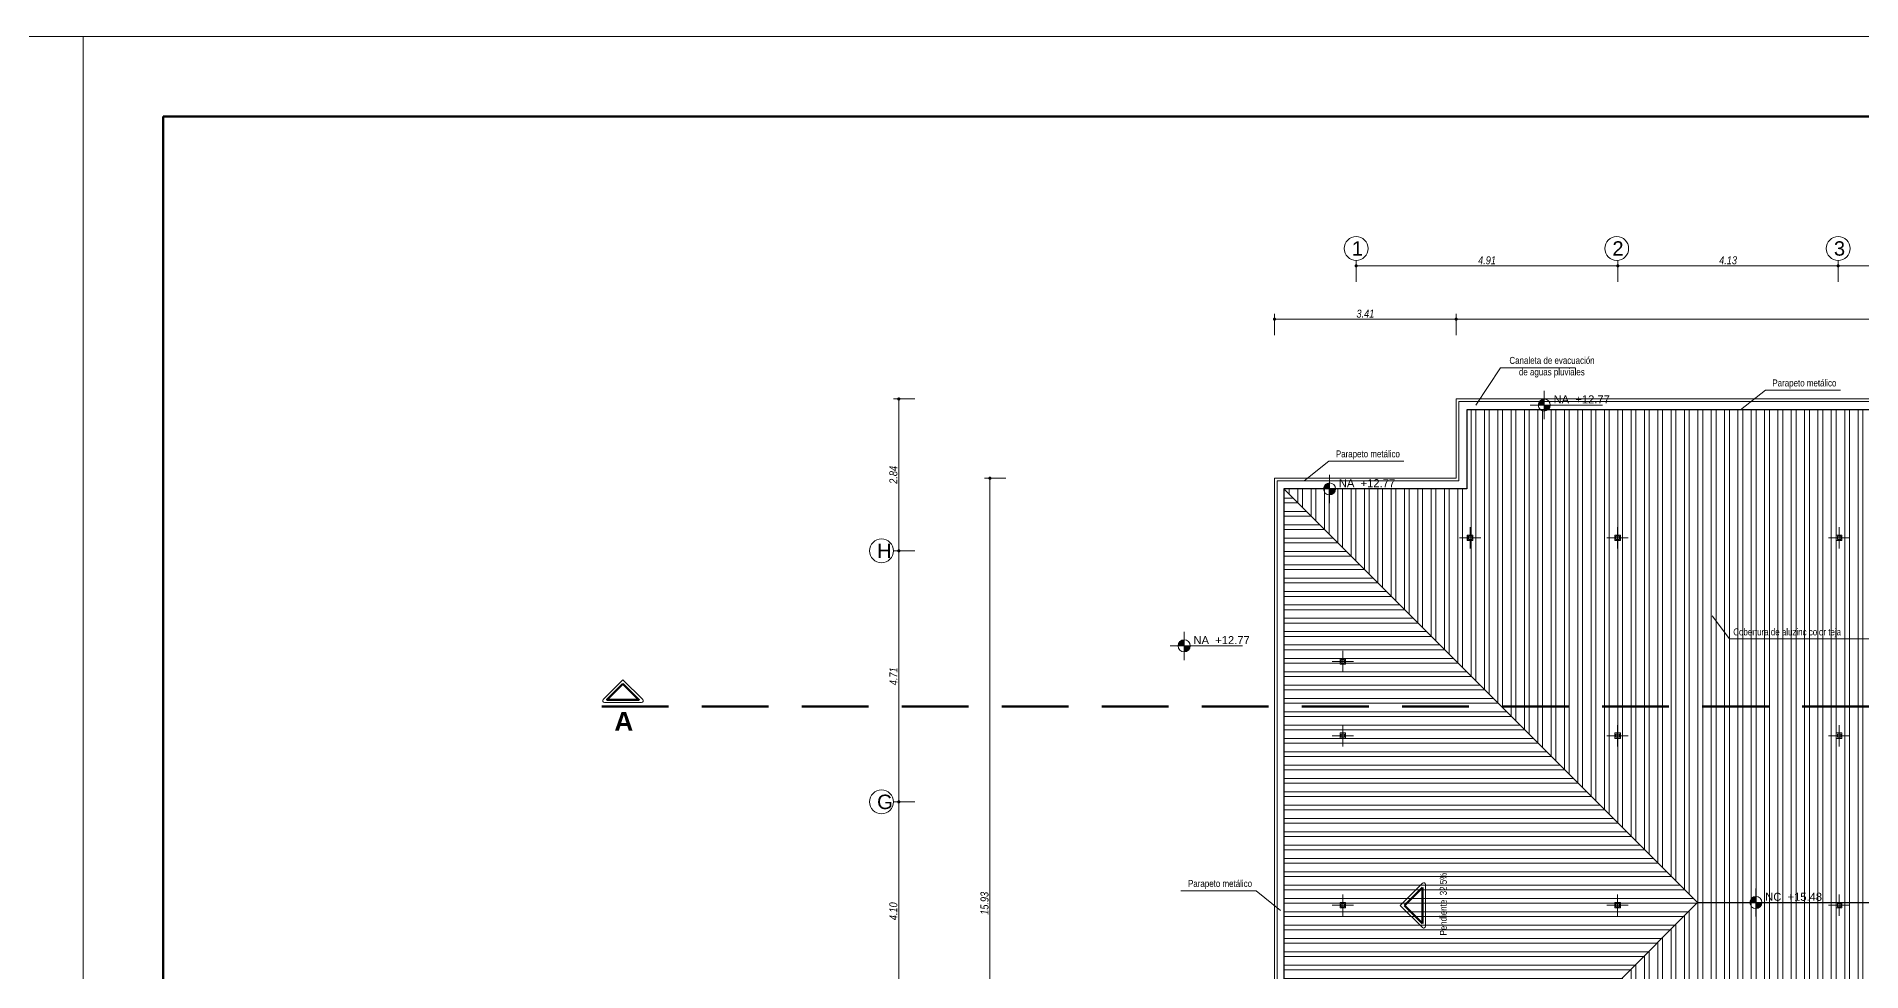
# Model space of a CAD drawing. Header units: inches. Extents: x 140 to 978, y -82 to 38.
# Drawn here: x 900.52 to 934.73, y 14.13 to 31.65 of the extents above; entities that cross this region are included whole.
import ezdxf

# ---------------------------------------------------------------- set-up
doc = ezdxf.new("R2010")
doc.units = ezdxf.units.IN
doc.header["$MEASUREMENT"] = 0
doc.linetypes.add('DASHED', pattern=[0.75, 0.5, -0.25])
doc.linetypes.add('DASHED2', pattern=[0.375, 0.25, -0.125])
doc.layers.get('0').update_dxf_attribs({"lineweight": 0})
for name, color, linetype, lineweight in [('UNSAAC CUBIERTAS', 22, 'Continuous', 0), ('UNSAAC- ROTULO', 7, 'Continuous', 60), ('UNSAAC-COLUMNA', 24, 'Continuous', 0), ('UNSAAC-CORTE ESTRUCTURA', 7, 'Continuous', 70), ('UNSAAC-COTA', 48, 'Continuous', 0), ('UNSAAC-FACHADA(2DO PLANO)', 7, 'Continuous', 30), ('UNSAAC-LINEA DE CORTE', 7, 'Continuous', 70), ('UNSAAC-LLAMADOS', 88, 'Continuous', 0), ('UNSAAC-PROYECCIONES', 38, 'DASHED2', 0), ('UNSAAC-TEXTOS', 250, 'Continuous', 0), ('UNSAAC-TEXTURAS', 250, 'Continuous', 0)]:
    doc.layers.add(name, color=color, linetype=linetype, lineweight=lineweight)
doc.styles.add('5mm', font='GOTHIC.TTF', dxfattribs={"height": 5})
doc.styles.add('narrow', font='')
doc.styles.get("Standard").update_dxf_attribs({"font": 'arial.ttf'})
doc.styles.get('narrow').set_extended_font_data('Arial Narrow', italic=True)
doc.dimstyles.new('1EN75', dxfattribs={"dimtxt": 0.15, "dimasz": 0.06, "dimexe": 0.1, "dimexo": 0.15, "dimgap": 0.025, "dimtad": 1, "dimzin": 1, "dimdsep": 46, "dimtxsty": 'narrow', "dimblk": 'DOT', "dimcen": 0.1, "dimclrd": 256, "dimclre": 256, "dimclrt": 256, "dimaunit": 1, "dimadec": 3, "dimazin": 0, "dimtfac": 1, "dimtmove": 2, "dimatfit": 3, "dimldrblk": 'ARCHTICK', "dimfxl": 0.3, "dimfxlon": 1, "dimtolj": 1, "dimtzin": 0, "dimlwd": 0, "dimlwe": 0, "dimarcsym": 0})

# ---------------------------------------------------------------- blocks, each defined once
blk = doc.blocks.new('A$C32746A9C')
at = {"layer": 'UNSAAC-PROYECCIONES'}
for points in [[(-28.12, 2.163), (-28.018, 2.163), (-28.018, 2.062), (-28.12, 2.062)], [(-25.354, 2.163), (-25.252, 2.163), (-25.252, 2.062), (-25.354, 2.062)], [(-21.204, 2.062), (-21.102, 2.062), (-21.102, 2.163), (-21.204, 2.163)], [(-30.503, -0.158), (-30.401, -0.158), (-30.401, -0.26), (-30.503, -0.26)], [(-30.503, -1.546), (-30.401, -1.546), (-30.401, -1.647), (-30.503, -1.647)], [(-25.354, -1.546), (-25.252, -1.546), (-25.252, -1.647), (-25.354, -1.647)], [(-21.204, -1.546), (-21.102, -1.546), (-21.102, -1.647), (-21.204, -1.647)], [(-30.503, -4.723), (-30.401, -4.723), (-30.401, -4.824), (-30.503, -4.824)], [(-25.354, -4.723), (-25.252, -4.723), (-25.252, -4.824), (-25.354, -4.824)], [(-21.204, -4.723), (-21.102, -4.723), (-21.102, -4.824), (-21.204, -4.824)]]:
    blk.add_lwpolyline(points, close=True, dxfattribs=at)
blk = doc.blocks.new('_Dot')
at = {"color": 0, "linetype": 'ByBlock', "lineweight": -2}
blk.add_line((-0.5, 0), (-1, 0), dxfattribs=at)
at = {"color": 0, "linetype": 'ByBlock', "const_width": 0.5}
blk.add_lwpolyline([(-0.25, 0, 1), (0.25, 0, 1)], format="xyb", close=True, dxfattribs=at)
blk = doc.blocks.new('*D650')
at = {"layer": 'Defpoints', "color": 0, "transparency": 16777216}
for p in [(930.161, 27.355), (930.161, 24.425), (925.255, 19.47)]:
    blk.add_point(p, dxfattribs=at)
at = {"layer": 'UNSAAC-COTA', "lineweight": 0, "transparency": 16777216}
for p, q in [((925.255, 27.055), (925.255, 27.455)), ((930.161, 27.055), (930.161, 27.455)), ((925.315, 27.355), (930.101, 27.355))]:
    blk.add_line(p, q, dxfattribs=at)
at = {"layer": 'UNSAAC-COTA', "lineweight": 0, "transparency": 16777216, "xscale": 0.06, "yscale": 0.06, "zscale": 0.06, "rotation": 180}
blk.add_blockref('_Dot', (925.255, 27.355), dxfattribs=at)
at = {"layer": 'UNSAAC-COTA', "lineweight": 0, "transparency": 16777216, "xscale": 0.06, "yscale": 0.06, "zscale": 0.06}
blk.add_blockref('_Dot', (930.161, 27.355), dxfattribs=at)
at = {"layer": 'UNSAAC-COTA', "transparency": 16777216, "insert": (927.708, 27.457), "char_height": 0.15, "attachment_point": 5, "style": 'narrow'}
blk.add_mtext('\\A1;4.91', dxfattribs=at)
blk = doc.blocks.new('_ArchTick')
at = {"layer": 'UNSAAC-FACHADA(2DO PLANO)', "color": 0, "const_width": 0.15}
blk.add_lwpolyline([(-0.5, -0.5), (0.5, 0.5)], dxfattribs=at)
blk = doc.blocks.new('*D651')
at = {"layer": 'Defpoints', "color": 0, "transparency": 16777216}
for p in [(934.291, 27.355), (930.161, 24.425), (934.291, 24.425)]:
    blk.add_point(p, dxfattribs=at)
at = {"layer": 'UNSAAC-COTA', "lineweight": 0, "transparency": 16777216}
for p, q in [((930.161, 27.055), (930.161, 27.455)), ((934.291, 27.055), (934.291, 27.455)), ((930.221, 27.355), (934.231, 27.355))]:
    blk.add_line(p, q, dxfattribs=at)
at = {"layer": 'UNSAAC-COTA', "lineweight": 0, "transparency": 16777216, "xscale": 0.06, "yscale": 0.06, "zscale": 0.06, "rotation": 180}
blk.add_blockref('_Dot', (930.161, 27.355), dxfattribs=at)
at = {"layer": 'UNSAAC-COTA', "lineweight": 0, "transparency": 16777216, "xscale": 0.06, "yscale": 0.06, "zscale": 0.06}
blk.add_blockref('_Dot', (934.291, 27.355), dxfattribs=at)
at = {"layer": 'UNSAAC-COTA', "transparency": 16777216, "insert": (932.226, 27.457), "char_height": 0.15, "attachment_point": 5, "style": 'narrow'}
blk.add_mtext('\\A1;4.13', dxfattribs=at)
blk = doc.blocks.new('*D652')
at = {"layer": 'Defpoints', "color": 0, "transparency": 16777216}
for p in [(939.881, 27.355), (934.291, 24.425), (939.881, 24.425)]:
    blk.add_point(p, dxfattribs=at)
at = {"layer": 'UNSAAC-COTA', "lineweight": 0, "transparency": 16777216}
for p, q in [((934.291, 27.055), (934.291, 27.455)), ((939.881, 27.055), (939.881, 27.455)), ((934.351, 27.355), (939.821, 27.355))]:
    blk.add_line(p, q, dxfattribs=at)
at = {"layer": 'UNSAAC-COTA', "lineweight": 0, "transparency": 16777216, "xscale": 0.06, "yscale": 0.06, "zscale": 0.06, "rotation": 180}
blk.add_blockref('_Dot', (934.291, 27.355), dxfattribs=at)
at = {"layer": 'UNSAAC-COTA', "lineweight": 0, "transparency": 16777216, "xscale": 0.06, "yscale": 0.06, "zscale": 0.06}
blk.add_blockref('_Dot', (939.881, 27.355), dxfattribs=at)
at = {"layer": 'UNSAAC-COTA', "transparency": 16777216, "insert": (937.086, 27.457), "char_height": 0.15, "attachment_point": 5, "style": 'narrow'}
blk.add_mtext('\\A1;5.59', dxfattribs=at)
blk = doc.blocks.new('*D662')
at = {"layer": 'Defpoints', "color": 0, "transparency": 16777216}
for p in [(916.683, 17.31), (921.622, 17.31), (921.622, 13.212)]:
    blk.add_point(p, dxfattribs=at)
at = {"layer": 'UNSAAC-COTA', "lineweight": 0, "transparency": 16777216}
for p, q in [((916.983, 17.31), (916.583, 17.31)), ((916.683, 13.272), (916.683, 17.25)), ((916.983, 13.212), (916.583, 13.212))]:
    blk.add_line(p, q, dxfattribs=at)
at = {"layer": 'UNSAAC-COTA', "lineweight": 0, "transparency": 16777216, "xscale": 0.06, "yscale": 0.06, "zscale": 0.06}
for p, rotation in [((916.683, 17.31), 90), ((916.683, 13.212), 270)]:
    blk.add_blockref('_Dot', p, dxfattribs=dict(at, rotation=rotation))
at = {"layer": 'UNSAAC-COTA', "transparency": 16777216, "insert": (916.581, 15.261), "char_height": 0.15, "attachment_point": 5, "rotation": 90, "style": 'narrow'}
blk.add_mtext('\\A1;4.10', dxfattribs=at)
blk = doc.blocks.new('*D663')
at = {"layer": 'Defpoints', "color": 0, "transparency": 16777216}
for p in [(916.683, 22.015), (926.768, 22.015), (921.622, 17.31)]:
    blk.add_point(p, dxfattribs=at)
at = {"layer": 'UNSAAC-COTA', "lineweight": 0, "transparency": 16777216}
for p, q in [((916.983, 22.015), (916.583, 22.015)), ((916.683, 17.37), (916.683, 21.955)), ((916.983, 17.31), (916.583, 17.31))]:
    blk.add_line(p, q, dxfattribs=at)
at = {"layer": 'UNSAAC-COTA', "lineweight": 0, "transparency": 16777216, "xscale": 0.06, "yscale": 0.06, "zscale": 0.06}
for p, rotation in [((916.683, 22.015), 90), ((916.683, 17.31), 270)]:
    blk.add_blockref('_Dot', p, dxfattribs=dict(at, rotation=rotation))
at = {"layer": 'UNSAAC-COTA', "transparency": 16777216, "insert": (916.583, 19.663), "char_height": 0.15, "attachment_point": 5, "rotation": 90, "style": 'narrow'}
blk.add_mtext('\\A1;4.71', dxfattribs=at)
blk = doc.blocks.new('npt')
at = {"layer": 'UNSAAC-TEXTOS'}
h = blk.add_hatch(color=0, dxfattribs=at)
h.dxf.hatch_style = 1
h.paths.add_polyline_path([(0.052, 0), (0, 0), (0, -0.052, 0.414214)])
h.paths.add_polyline_path([(0, 0.052, 0.414214), (-0.052, 0), (0, 0)])
at = {"layer": 'UNSAAC-TEXTOS', "color": 0}
for p, q in [((-0.123, 0), (0.507, 0)), ((0, -0.123), (0, 0.123))]:
    blk.add_line(p, q, dxfattribs=at)
blk.add_circle((0, 0), 0.0522, dxfattribs=at)
blk = doc.blocks.new('columna')
at = {"layer": 'UNSAAC-COLUMNA'}
for p, q in [((0.2, 0), (-0.2, 0)), ((0.2, 0), (-0.2, 0)), ((0, 0.2), (0, -0.2)), ((0, 0.2), (0, -0.2))]:
    blk.add_line(p, q, dxfattribs=at)
for points in [[(-0.0508, 0.0508), (0.0508, 0.0508), (0.0508, -0.0508), (-0.0508, -0.0508)], [(-0.0308, 0.0308), (0.0308, 0.0308), (0.0308, -0.0308), (-0.0308, -0.0308)]]:
    blk.add_lwpolyline(points, close=True, dxfattribs=at)
blk = doc.blocks.new('D')
at = {"layer": 'UNSAAC-COLUMNA'}
for p in [(1307.966, 22.274), (1310.732, 22.274), (1305.583, 19.953), (1305.583, 18.565), (1310.732, 18.565), (1314.882, 18.565), (1305.583, 15.388), (1310.732, 15.388), (1314.882, 15.388)]:
    blk.add_blockref('columna', p, dxfattribs=at)
at = {"layer": 'UNSAAC-COLUMNA', "xscale": -1, "rotation": 180}
blk.add_blockref('columna', (1314.882, 22.274), dxfattribs=at)
blk = doc.blocks.new('*D952')
at = {"layer": 'Defpoints', "color": 0, "ltscale": 2.5, "transparency": 16777216}
for p in [(916.683, 24.86), (927.131, 24.86), (926.768, 22.015)]:
    blk.add_point(p, dxfattribs=at)
at = {"layer": 'UNSAAC-COTA', "lineweight": 0, "ltscale": 2.5, "transparency": 16777216}
for p, q in [((916.983, 24.86), (916.583, 24.86)), ((916.683, 22.075), (916.683, 24.8)), ((916.983, 22.015), (916.583, 22.015))]:
    blk.add_line(p, q, dxfattribs=at)
at = {"layer": 'UNSAAC-COTA', "lineweight": 0, "ltscale": 2.5, "transparency": 16777216, "xscale": 0.06, "yscale": 0.06, "zscale": 0.06}
for p, rotation in [((916.683, 24.86), 90), ((916.683, 22.015), 270)]:
    blk.add_blockref('_Dot', p, dxfattribs=dict(at, rotation=rotation))
at = {"layer": 'UNSAAC-COTA', "ltscale": 2.5, "transparency": 16777216, "insert": (916.581, 23.438), "char_height": 0.15, "attachment_point": 5, "rotation": 90, "style": 'narrow'}
blk.add_mtext('\\A1;2.84', dxfattribs=at)
blk = doc.blocks.new('*D953')
at = {"layer": 'Defpoints', "color": 0, "ltscale": 2.5, "transparency": 16777216}
for p in [(927.131, 26.355), (923.725, 23.375), (927.131, 23.375)]:
    blk.add_point(p, dxfattribs=at)
at = {"layer": 'UNSAAC-COTA', "lineweight": 0, "ltscale": 2.5, "transparency": 16777216}
for p, q in [((923.725, 26.055), (923.725, 26.455)), ((923.785, 26.355), (927.071, 26.355)), ((927.131, 26.055), (927.131, 26.455))]:
    blk.add_line(p, q, dxfattribs=at)
at = {"layer": 'UNSAAC-COTA', "lineweight": 0, "ltscale": 2.5, "transparency": 16777216, "xscale": 0.06, "yscale": 0.06, "zscale": 0.06, "rotation": 180}
blk.add_blockref('_Dot', (923.725, 26.355), dxfattribs=at)
at = {"layer": 'UNSAAC-COTA', "lineweight": 0, "ltscale": 2.5, "transparency": 16777216, "xscale": 0.06, "yscale": 0.06, "zscale": 0.06}
blk.add_blockref('_Dot', (927.131, 26.355), dxfattribs=at)
at = {"layer": 'UNSAAC-COTA', "ltscale": 2.5, "transparency": 16777216, "insert": (925.428, 26.457), "char_height": 0.15, "attachment_point": 5, "style": 'narrow'}
blk.add_mtext('\\A1;3.41', dxfattribs=at)
blk = doc.blocks.new('*D954')
at = {"layer": 'Defpoints', "color": 0, "ltscale": 2.5, "transparency": 16777216}
for p in [(956.033, 26.355), (956.033, 24.86), (927.131, 23.375)]:
    blk.add_point(p, dxfattribs=at)
at = {"layer": 'UNSAAC-COTA', "lineweight": 0, "ltscale": 2.5, "transparency": 16777216}
for p, q in [((927.131, 26.055), (927.131, 26.455)), ((927.191, 26.355), (955.973, 26.355)), ((956.033, 26.055), (956.033, 26.455))]:
    blk.add_line(p, q, dxfattribs=at)
at = {"layer": 'UNSAAC-COTA', "lineweight": 0, "ltscale": 2.5, "transparency": 16777216, "xscale": 0.06, "yscale": 0.06, "zscale": 0.06}
for p, rotation in [((927.131, 26.355), 180.0000000108679), ((956.033, 26.355), 1.086787901324848e-08)]:
    blk.add_blockref('_Dot', p, dxfattribs=dict(at, rotation=rotation))
at = {"layer": 'UNSAAC-COTA', "ltscale": 2.5, "transparency": 16777216, "insert": (941.582, 26.457), "char_height": 0.15, "attachment_point": 5, "rotation": 0, "style": 'narrow'}
blk.add_mtext('\\A1;28.90', dxfattribs=at)
blk = doc.blocks.new('*D962')
at = {"layer": 'Defpoints', "color": 0, "ltscale": 2.5, "transparency": 16777216}
for p in [(918.391, 23.375), (923.725, 23.375), (923.725, 7.444)]:
    blk.add_point(p, dxfattribs=at)
at = {"layer": 'UNSAAC-COTA', "lineweight": 0, "ltscale": 2.5, "transparency": 16777216}
for p, q in [((918.691, 23.375), (918.291, 23.375)), ((918.391, 7.504), (918.391, 23.315)), ((918.691, 7.444), (918.291, 7.444))]:
    blk.add_line(p, q, dxfattribs=at)
at = {"layer": 'UNSAAC-COTA', "lineweight": 0, "ltscale": 2.5, "transparency": 16777216, "xscale": 0.06, "yscale": 0.06, "zscale": 0.06}
for p, rotation in [((918.391, 23.375), 90), ((918.391, 7.444), 270)]:
    blk.add_blockref('_Dot', p, dxfattribs=dict(at, rotation=rotation))
at = {"layer": 'UNSAAC-COTA', "ltscale": 2.5, "transparency": 16777216, "insert": (918.29, 15.41), "char_height": 0.15, "attachment_point": 5, "rotation": 90, "style": 'narrow'}
blk.add_mtext('\\A1;15.93', dxfattribs=at)

msp = doc.modelspace()

# ---------------------------------------------------------------- hatches: boundary and pattern name
at = {"layer": 'UNSAAC CUBIERTAS', "ltscale": 2.5}
h = msp.add_hatch(dxfattribs=at)
h.set_pattern_fill('STEEL', color=256, scale=2, angle=405, style=0)
h.set_pattern_definition([(90, (0, 0), (-0.25, 7e-17), []), (90, (-0.0884, 0.0884), (-0.25, 7e-17), [])])
h.paths.add_polyline_path([(930.207, 8.582), (930.207, 8.481), (930.105, 8.481), (930.105, 8.582)], flags=16)
h.paths.add_polyline_path([(934.255, 13.161), (934.357, 13.161), (934.357, 13.06), (934.255, 13.06)], flags=16)
h.paths.add_polyline_path([(934.255, 8.582), (934.357, 8.582), (934.357, 8.481), (934.255, 8.481)], flags=17)
h.paths.add_polyline_path([(934.255, 15.323), (934.255, 15.425), (934.357, 15.425), (934.357, 15.323)], flags=16)
h.paths.add_polyline_path([(925.058, 8.481), (924.956, 8.481), (924.956, 8.582), (925.058, 8.582)], flags=16)
h.paths.add_polyline_path([(930.105, 18.5), (930.105, 18.602), (930.207, 18.602), (930.207, 18.5)], flags=16)
h.paths.add_polyline_path([(934.255, 18.5), (934.255, 18.602), (934.357, 18.602), (934.357, 18.5)], flags=16)
h.paths.add_polyline_path([(939.855, 13.161), (939.957, 13.161), (939.957, 13.06), (939.855, 13.06)], flags=16)
h.paths.add_polyline_path([(939.979, 8.582), (940.081, 8.582), (940.081, 8.481), (939.979, 8.481)], flags=17)
h.paths.add_polyline_path([(939.855, 15.425), (939.957, 15.425), (939.957, 15.323), (939.855, 15.323)], flags=16)
h.paths.add_polyline_path([(930.105, 22.21), (930.105, 22.311), (930.207, 22.311), (930.207, 22.21)], flags=16)
h.paths.add_polyline_path([(934.255, 22.21), (934.255, 22.311), (934.357, 22.311), (934.357, 22.21)], flags=16)
h.paths.add_polyline_path([(939.855, 18.602), (939.957, 18.602), (939.957, 18.5), (939.855, 18.5)], flags=16)
h.paths.add_polyline_path([(927.34, 22.21), (927.34, 22.311), (927.441, 22.311), (927.441, 22.21)], flags=16)
h.paths.add_polyline_path([(939.855, 22.21), (939.855, 22.311), (939.957, 22.311), (939.957, 22.21)], flags=16)
h.paths.add_polyline_path([(945.458, 13.161), (945.559, 13.161), (945.559, 13.06), (945.458, 13.06)], flags=16)
h.paths.add_polyline_path([(945.458, 8.582), (945.559, 8.582), (945.559, 8.481), (945.458, 8.481)], flags=17)
h.paths.add_polyline_path([(945.458, 15.425), (945.559, 15.425), (945.559, 15.323), (945.458, 15.323)], flags=16)
h.paths.add_polyline_path([(945.458, 18.602), (945.559, 18.602), (945.559, 18.5), (945.458, 18.5)], flags=16)
h.paths.add_polyline_path([(945.458, 22.311), (945.559, 22.311), (945.559, 22.21), (945.458, 22.21)], flags=16)
h.paths.add_polyline_path([(951.055, 22.311), (951.157, 22.311), (951.157, 22.21), (951.055, 22.21)], flags=16)
h.paths.add_polyline_path([(931.651, 15.425), (923.9, 7.644), (933.283, 7.644), (933.283, 8.582), (951.055, 8.582), (951.055, 15.323), (951.055, 15.425), (951.055, 18.5), (951.055, 18.602), (951.106, 18.751), (951.106, 18.602), (951.157, 18.602), (951.306, 18.551), (951.157, 18.551), (951.157, 18.5), (955.833, 18.5), (955.833, 23.323), (955.833, 24.654), (927.331, 24.654), (927.331, 23.175), (923.9, 23.175)])
h = msp.add_hatch(dxfattribs=at)
h.set_pattern_fill('STEEL', color=256, scale=2, angle=135, style=0)
h.set_pattern_definition([(180, (0, 0), (-6e-17, -0.25), []), (180, (-0.0884, -0.0884), (-6e-17, -0.25), [])])
h.paths.add_polyline_path([(923.9, 23.175), (923.9, 7.644), (931.651, 15.425)])
h.paths.add_polyline_path([(925.058, 15.425), (925.058, 15.323), (924.956, 15.323), (924.956, 15.425)], flags=16)
h.paths.add_polyline_path([(924.956, 18.5), (924.956, 18.602), (925.058, 18.602), (925.058, 18.5)], flags=16)
h.paths.add_polyline_path([(924.956, 19.888), (924.956, 19.99), (925.058, 19.99), (925.058, 19.888)], flags=16)
h.paths.add_polyline_path([(925.058, 13.161), (925.058, 13.06), (924.956, 13.06), (924.956, 13.161)], flags=16)
h.paths.add_polyline_path([(964.762, 23.161), (959.293, 18.5), (964.762, 12.223), (963.181, 12.223), (964.762, 12.223)])
h.paths.add_polyline_path([(962.255, 18.602), (962.357, 18.602), (962.357, 18.5), (962.255, 18.5)], flags=16)
h.paths.add_polyline_path([(962.255, 17.511), (962.357, 17.511), (962.357, 17.41), (962.255, 17.41)], flags=16)
h.paths.add_polyline_path([(962.357, 15.425), (962.357, 15.323), (962.255, 15.323), (962.255, 15.425)], flags=16)
h.paths.add_polyline_path([(962.255, 22.21), (962.255, 22.311), (962.357, 22.311), (962.357, 22.21)], flags=17)

# ---------------------------------------------------------------- linework, layer by layer
at = {"layer": 'UNSAAC CUBIERTAS'}
for points in [[(959.163, 2.342), (959.163, 12.023), (964.943, 12.023), (964.943, 23.361), (956.033, 23.361), (956.033, 24.86), (927.131, 24.86), (927.131, 23.375), (923.725, 23.375), (923.725, 7.444), (932.331, 7.444), (933.483, 7.444), (933.483, 8.382), (951.055, 8.382)], [(955.833, 24.81), (927.181, 24.81), (927.181, 23.325), (923.775, 23.325), (923.775, 7.494), (932.331, 7.494), (933.433, 7.494), (933.433, 8.432), (951.055, 8.432)], [(959.113, 2.342), (959.113, 12.073), (964.893, 12.073), (964.893, 23.311), (955.983, 23.311), (955.983, 24.81), (927.181, 24.81), (927.181, 23.325), (923.775, 23.325), (923.775, 7.494), (932.331, 7.494), (933.433, 7.494), (933.433, 8.432), (951.055, 8.432)]]:
    msp.add_lwpolyline(points, dxfattribs=at)
at = {"layer": 'UNSAAC CUBIERTAS', "ltscale": 1.75}
msp.add_lwpolyline([(911.882, 19.226), (911.513, 19.595), (911.143, 19.226, 0.668179), (911.164, 19.175), (911.861, 19.175, 0.668179)], format="xyb", close=True, dxfattribs=at)
at = {"layer": 'UNSAAC- ROTULO', "color": 5, "lineweight": 0, "flags": 128}
for points in [[(824.895, 31.651), (901.395, 31.651), (901.395, -22.349), (824.895, -22.349)], [(901.395, 31.651), (977.895, 31.651), (977.895, -22.349), (901.395, -22.349)]]:
    msp.add_lwpolyline(points, close=True, dxfattribs=at)
at = {"layer": 'UNSAAC- ROTULO'}
msp.add_lwpolyline([(902.895, 30.151), (976.395, 30.151), (976.395, -20.849), (902.895, -20.849)], close=True, dxfattribs=at)
at = {"layer": 'UNSAAC-CORTE ESTRUCTURA', "ltscale": 2.5}
msp.add_lwpolyline([(911.513, 19.525), (911.213, 19.225), (911.813, 19.225)], close=True, dxfattribs=at)
at = {"layer": 'UNSAAC-FACHADA(2DO PLANO)'}
for points in [[(955.833, 24.654), (927.331, 24.654), (927.331, 23.175), (923.9, 23.175), (923.9, 7.644), (932.331, 7.644), (933.283, 7.644), (933.283, 8.582), (951.082, 8.582)], [(923.9, 23.175), (931.651, 15.425)], [(931.651, 15.425), (923.9, 7.644)], [(931.651, 15.425), (951.055, 15.425)]]:
    msp.add_lwpolyline(points, dxfattribs=at)
at = {"layer": 'UNSAAC-LINEA DE CORTE', "linetype": 'DASHED', "ltscale": 2.5}
msp.add_line((911.115, 19.099), (970.518, 19.099), dxfattribs=at)
at = {"layer": 'UNSAAC-LINEA DE CORTE', "linetype": 'DASHED', "ltscale": 1.5}
msp.add_lwpolyline([(926.162, 15.372), (926.499, 15.709), (926.499, 15.034)], close=True, dxfattribs=at)
at = {"layer": 'UNSAAC-LLAMADOS'}
for points in [[(929.369, 25.446), (927.962, 25.446), (927.5, 24.742)], [(934.331, 25.023), (932.925, 25.023), (932.462, 24.654)], [(926.15, 23.694), (924.743, 23.694), (924.281, 23.325)], [(934.878, 20.366), (932.253, 20.366), (931.931, 20.798)], [(921.971, 15.644), (923.378, 15.644), (923.84, 15.275)]]:
    msp.add_lwpolyline(points, dxfattribs=at)
at = {"layer": 'UNSAAC-TEXTOS'}
for centre in [(925.255, 27.68), (930.139, 27.68), (934.291, 27.68), (916.358, 22.015), (916.358, 17.31)]:
    msp.add_circle(centre, 0.224, dxfattribs=at)
at = {"layer": 'UNSAAC-TEXTURAS', "ltscale": 1.75}
msp.add_lwpolyline([(926.498, 14.956), (926.082, 15.372), (926.498, 15.787, -0.668179), (926.556, 15.764), (926.556, 14.98, -0.668179)], format="xyb", close=True, dxfattribs=at)

# ---------------------------------------------------------------- block references
at = {"layer": 'UNSAAC CUBIERTAS'}
msp.add_blockref('A$C32746A9C', (955.459, 20.148), dxfattribs=at)
at = {"layer": 'UNSAAC-TEXTOS', "xscale": 2.154779168756153, "yscale": 2.154779168756153, "zscale": 2.154779168756153}
for p in [(928.782, 24.745), (924.757, 23.175), (922.032, 20.234), (932.748, 15.425)]:
    msp.add_blockref('npt', p, dxfattribs=at)
at = {"layer": 'UNSAAC-TEXTOS'}
msp.add_blockref('D', (-380.576, -0.014), dxfattribs=at)

# ---------------------------------------------------------------- texts
at = {"layer": 'UNSAAC-CORTE ESTRUCTURA', "insert": (911.705, 18.996), "char_height": 0.35, "width": 0.398, "attachment_point": 3, "rotation": 360}
msp.add_mtext('{\\fSwis721 Ex BT|b1|i0|c0|p34;A}', dxfattribs=at)
at = {"layer": 'UNSAAC-LLAMADOS', "char_height": 0.13, "attachment_point": 1, "style": 'narrow'}
for s, insert, width in [('\\pi0.032871;{\\fArial Narrow|b0|i0|c0|p34;Canaleta de evacuación \\P\\pi0.21155;de aguas pluviales}', (928.095, 25.648), 1.64623), ('{\\fArial Narrow|b0|i0|c0|p34;Parapeto metálico}', (933.057, 25.225), 2.19448), ('{\\fArial Narrow|b0|i0|c0|p34;Parapeto metálico}', (924.875, 23.896), 2.19448), ('{\\fArial Narrow|b0|i0|c0|p34;Cobertura de aluzinc color teja }', (932.324, 20.56), 2.19448), ('{\\fArial Narrow|b0|i0|c0|p34;Parapeto metálico}', (922.104, 15.846), 2.19448)]:
    msp.add_mtext(s, dxfattribs=dict(at, insert=insert, width=width))
at = {"layer": 'UNSAAC-LLAMADOS', "insert": (926.824, 14.807), "char_height": 0.13, "width": 2.19448, "attachment_point": 1, "rotation": 90, "style": 'narrow'}
msp.add_mtext('{\\fArial Narrow|b0|i0|c0|p34;Pendiente: 32.5%}', dxfattribs=at)
at = {"layer": 'UNSAAC-TEXTOS', "char_height": 0.27, "width": 0.42503, "attachment_point": 1}
for s, insert in [('1', (925.174, 27.815)), ('2', (930.058, 27.815)), ('3', (934.21, 27.815)), ('H', (916.276, 22.151)), ('G', (916.276, 17.446))]:
    msp.add_mtext(s, dxfattribs=dict(at, insert=insert))
at = {"layer": 'UNSAAC-TEXTOS', "char_height": 0.15, "width": 1.06387, "attachment_point": 1, "style": '5mm'}
for s, insert in [('{\\fArial|b0|i0|c0|p34;NA  +12.77}', (928.956, 24.927)), ('{\\fArial|b0|i0|c0|p34;NA  +12.77}', (924.931, 23.357)), ('{\\fArial|b0|i0|c0|p34;NA  +12.77}', (922.206, 20.416)), ('{\\fArial|b0|i0|c0|p34;NC  +15.48}', (932.922, 15.607))]:
    msp.add_mtext(s, dxfattribs=dict(at, insert=insert))

# ---------------------------------------------------------------- dimensions: what is measured, and where the dimension line sits
at = {"layer": 'UNSAAC-COTA'}
for base, p1, p2, picture, middle in [((930.161, 27.355), (925.255, 19.47), (930.161, 24.425), '*D650', (927.708, 27.457)), ((934.291, 27.355), (930.161, 24.425), (934.291, 24.425), '*D651', (932.226, 27.457)), ((939.881, 27.355), (934.291, 24.425), (939.881, 24.425), '*D652', (937.086, 27.457))]:
    dim = msp.add_linear_dim(base=base, p1=p1, p2=p2, dimstyle='1EN75', dxfattribs=at)
    dim.commit()
    dim.dimension.update_dxf_attribs({"geometry": picture, "text_midpoint": middle})
at = {"layer": 'UNSAAC-COTA', "ltscale": 2.5}
dim = msp.add_aligned_dim(p1=(923.725, 23.375), p2=(927.131, 23.375), distance=2.98, dimstyle='1EN75', dxfattribs=at)
dim.commit()
dim.dimension.update_dxf_attribs({"geometry": '*D953', "text_midpoint": (925.428, 26.457)})
for base, p1, p2, angle, picture, middle in [((956.033, 26.355), (927.131, 23.375), (956.033, 24.86), 180, '*D954', (941.582, 26.457)), ((916.6829, 24.8601), (926.7679, 22.0155), (927.1311, 24.8601), 90, '*D952', (916.5814, 23.4378)), ((918.391, 23.375), (923.725, 7.444), (923.725, 23.375), 270, '*D962', (918.29, 15.41))]:
    dim = msp.add_linear_dim(base=base, p1=p1, p2=p2, angle=angle, dimstyle='1EN75', dxfattribs=at)
    dim.commit()
    dim.dimension.update_dxf_attribs({"geometry": picture, "text_midpoint": middle})
at = {"layer": 'UNSAAC-COTA'}
for base, p1, p2, picture, middle in [((916.6829, 22.0155), (921.6222, 17.3102), (926.7679, 22.0155), '*D663', (916.5826, 19.6628)), ((916.683, 17.31), (921.622, 13.212), (921.622, 17.31), '*D662', (916.581, 15.261))]:
    dim = msp.add_linear_dim(base=base, p1=p1, p2=p2, angle=90, dimstyle='1EN75', dxfattribs=at)
    dim.commit()
    dim.dimension.update_dxf_attribs({"geometry": picture, "text_midpoint": middle})

doc.saveas('drawing.dxf')
